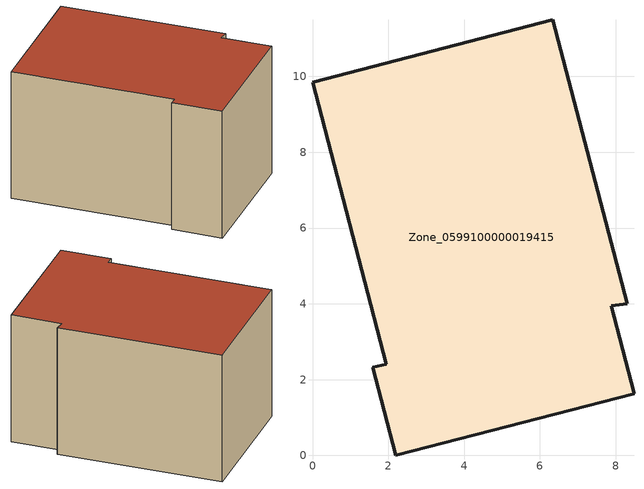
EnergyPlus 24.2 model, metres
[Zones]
Zone_0599100000019415
 floor ground (C_G): 1.59,2.32 1.95,2.4 0,9.85 6.34,11.5 8.3,4 7.88,3.95 8.48,1.63 2.19,0 z3.26
 wall outside (C_F): 1.95,2.4 1.59,2.32 2.19,0 8.48,1.63 7.88,3.95 8.3,4 6.34,11.5 0,9.85 1.95,2.4 z3.26:9.63
 roof outside (C_R): 6.34,11.5 0,9.85 1.95,2.4 1.59,2.32 2.19,0 8.48,1.63 7.88,3.95 8.3,4 z9.63
[BUILDING]
Pand.0599100000019415: North Axis=0; Terrain=City; Loads Convergence Tolerance Value=0.04; Temperature Convergence Tolerance Value=0.4; Solar Distribution=FullExterior; Maximum Number of Warmup Days=25; Minimum Number of Warmup Days=1
[Site:Location]
Rotterdam.The.Hague.AP_ZH_NLD Design_Conditions: Latitude=51.96; Longitude=4.45; Time Zone=1; Elevation=-4.5
[SITE:GROUNDTEMPERATURE:BUILDINGSURFACE]
18, 18, 18, 18, 18, 18, 18, 18, 18, 18, 18, 18
[MATERIAL] Thermal Absorptance=0.9; Solar Absorptance=0.7; Visible Absorptance=0.7
Name | Roughness | Thickness | Conductivity | Density | Specific Heat
G.TI.1946-1964 | MediumSmooth | 0.15 | 1 | 540 | 1210
F.TI.1946-1964 | Rough | 0.3 | 0.857143 | 1920 | 840
R.TI.1946-1964 | MediumRough | 0.2 | 0.277778 | 1500 | 1000
[CONSTRUCTION]
C_G: G.TI.1946-1964
C_F: F.TI.1946-1964
C_R: R.TI.1946-1964
[ZONE]
Zone_0599100000019415: Type=1; Multiplier=1; Ceiling Height=Autocalculate; Volume=Autocalculate; Floor Area=autocalculate; Part of Total Floor Area=Yes
[ZONEINFILTRATION:DESIGNFLOWRATE]
Infil_Zone_0599100000019415: Zone or ZoneList or Space or SpaceList=Zone_0599100000019415; Schedule=AlwaysOn; Design Flow Rate Calculation Method=Flow/Area; Flow Rate per Floor Area=0.003; Constant Term Coefficient=1; Temperature Term Coefficient=0; Velocity Term Coefficient=0; Velocity Squared Term Coefficient=0
[HVACTEMPLATE:ZONE:IDEALLOADSAIRSYSTEM]
Zone_0599100000019415: Maximum Heating Supply Air Temperature=50; Minimum Cooling Supply Air Temperature=13; Maximum Heating Supply Air Humidity Ratio=0.0156; Minimum Cooling Supply Air Humidity Ratio=0.0077; Heating Limit=NoLimit; Cooling Limit=NoLimit; Dehumidification Control Type=ConstantSensibleHeatRatio; Cooling Sensible Heat Ratio=0.7; Dehumidification Setpoint=60; Humidification Control Type=None; Humidification Setpoint=30; Outdoor Air Method=None; Outdoor Air Flow Rate per Person=0.00944; Outdoor Air Flow Rate per Zone Floor Area=0; Outdoor Air Flow Rate per Zone=0; Demand Controlled Ventilation Type=None; Outdoor Air Economizer Type=NoEconomizer; Heat Recovery Type=None; Sensible Heat Recovery Effectiveness=0.7; Latent Heat Recovery Effectiveness=0.65
[ZONECONTROL:THERMOSTAT]
ThermostatControl_Zone_0599100000019415: Zone or ZoneList=Zone_0599100000019415; Control Type Schedule=DualSetpointControlType; Control 1=Thermostat_Zone_0599100000019415; Temperature Difference Between Cutout And Setpoint=0
[THERMOSTATSETPOINT:DUALSETPOINT]
Thermostat_Zone_0599100000019415: Heating Setpoint Temperature Schedule=HeatingSetpoint_Zone_0599100000019415; Cooling Setpoint Temperature Schedule=CoolingSetpoint_Zone_0599100000019415
[SCHEDULE:COMPACT]
HeatingSetpoint_Zone_0599100000019415: Through: 12/31, For: AllDays, Until: 24:00, 21
CoolingSetpoint_Zone_0599100000019415: Through: 12/31, For: AllDays, Until: 24:00, 24
DualSetpointControlType: Through: 12/31, For: AllDays, Until: 24:00, 4
AlwaysOn: Through: 12/31, For: AllDays, Until: 24:00, 1
